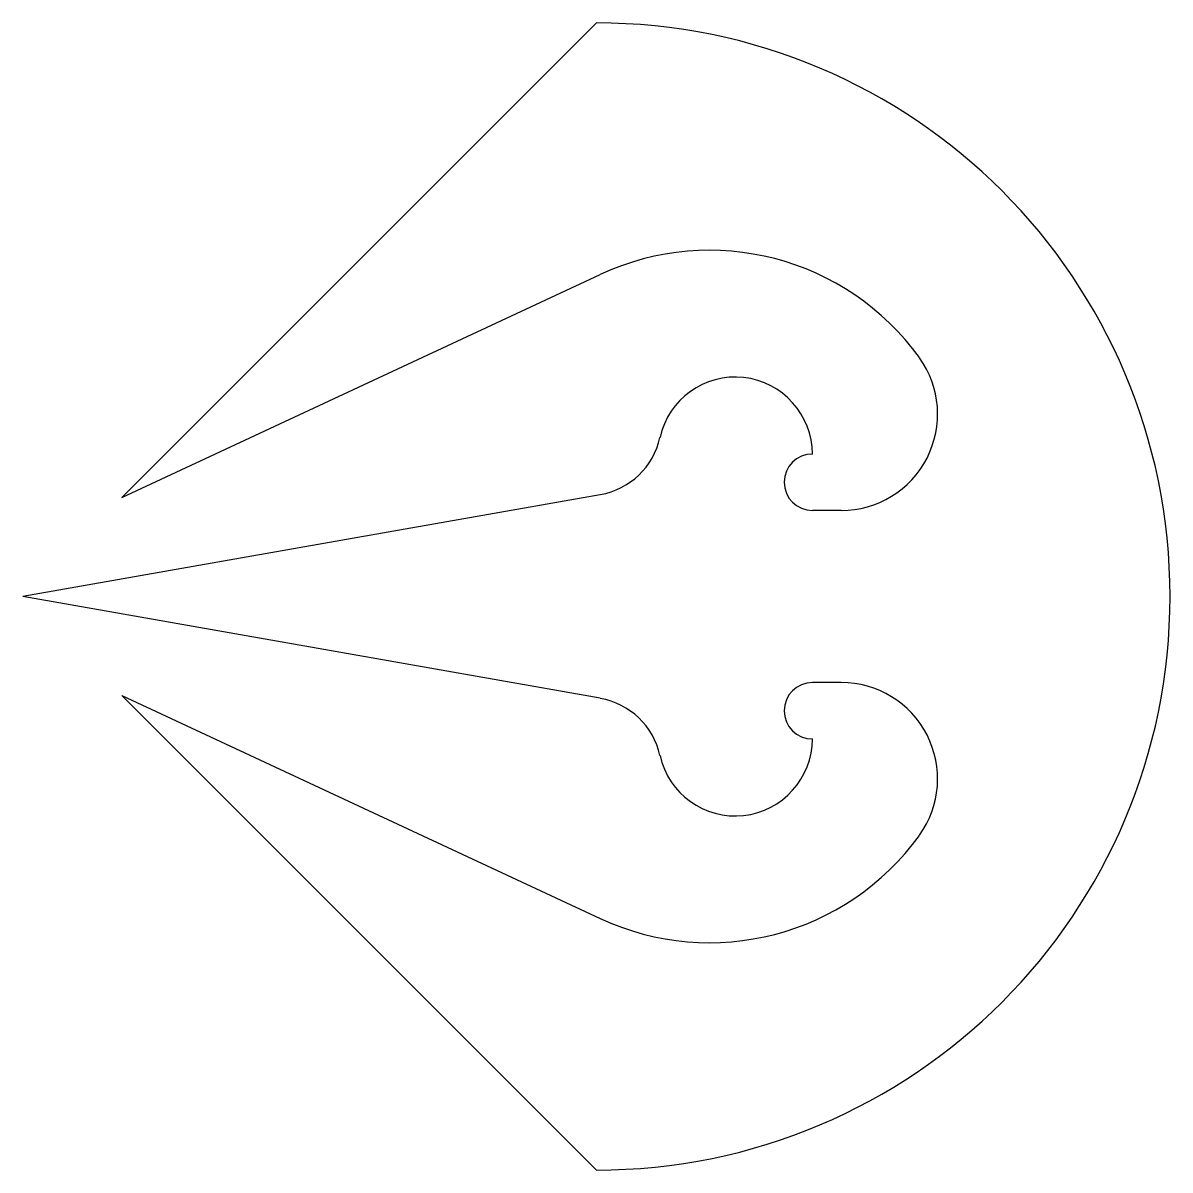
# Model space of a CAD drawing. Extents: x -50 to 50, y -50 to 50.
import ezdxf

# ---------------------------------------------------------------- set-up
doc = ezdxf.new("R2010")
doc.units = 0
doc.layers.add('VISIBLE', color=7, linetype='CONTINUOUS')

msp = doc.modelspace()

# ---------------------------------------------------------------- linework, layer by layer
at = {"layer": 'VISIBLE'}
for p, q in [((-0.33, 50), (-41.71, 8.62)), ((-41.71, 8.62), (0, 28.07)), ((0, 8.87), (-50.33, 0)), ((21.01, 7.5), (18.49, 7.5)), ((0, -8.87), (-50.33, 0)), ((21.01, -7.5), (18.49, -7.5)), ((-41.71, -8.62), (0, -28.07)), ((-0.33, -50), (-41.71, -8.62))]:
    msp.add_line(p, q, dxfattribs=at)
for centre, radius, start, end in [((-0.33, 0), 50, 270, 90), ((9.53, 7.63), 22.55, 35.8009, 115), ((21.01, 15.9), 8.4, 270, 35.8009), ((11.77, 12.41), 6.72, 0, 167.5255), ((-1.13, 15.27), 6.49, 280, 347.5255), ((18.49, 9.96), 2.46, 90, 270), ((18.49, -9.96), 2.46, 90, 270), ((21.01, -15.9), 8.4, 324.1991, 90), ((-1.13, -15.27), 6.49, 12.4745, 80), ((11.77, -12.41), 6.72, 192.4745, 0), ((9.53, -7.63), 22.55, 245, 324.1991)]:
    msp.add_arc(centre, radius, start, end, dxfattribs=at)

doc.saveas('drawing.dxf')
